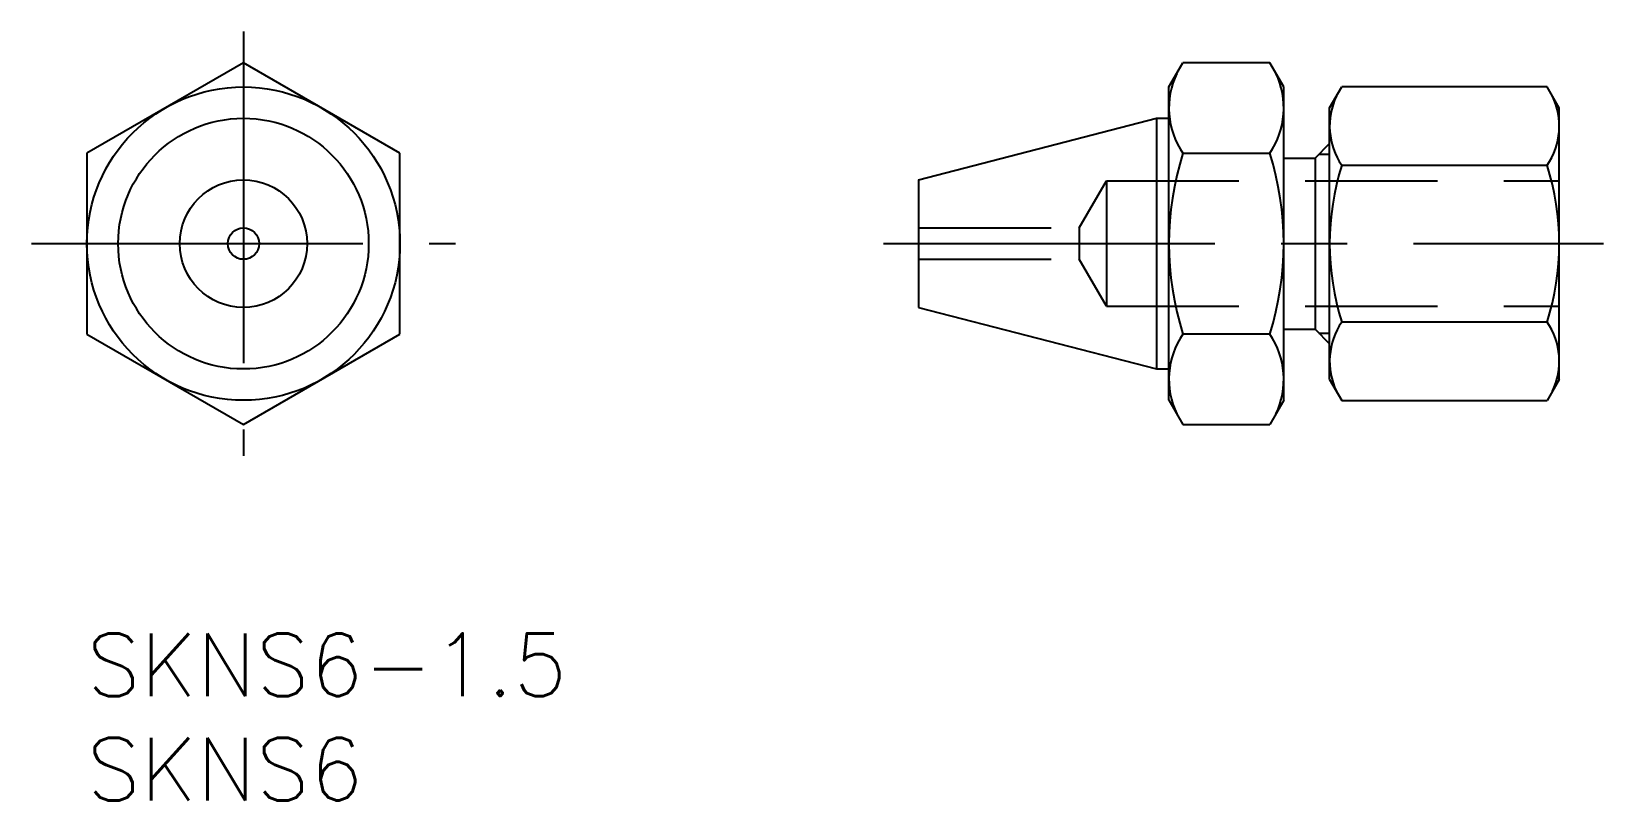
# Model space of a CAD drawing. Extents: x -2.7 to 72.7, y -8 to 28.8.
import ezdxf

# ---------------------------------------------------------------- set-up
doc = ezdxf.new("R2010")
doc.units = 0
doc.header["$LTSCALE"] = 0.5
doc.linetypes.add('CENTER', pattern=[50.8, 31.75, -6.35, 6.35, -6.35])
doc.linetypes.add('DASHED', pattern=[19.05, 12.7, -6.35])
for name, color, linetype in [('MSM_CENTER', 1, 'CENTER'), ('MSM_CONTINUOUS', 7, 'CONTINUOUS'), ('MSM_DASHED', 4, 'DASHED'), ('MSM_NARROW', 5, 'CONTINUOUS'), ('MSM_PART_NUMBER', 7, 'CONTINUOUS')]:
    doc.layers.add(name, color=color, linetype=linetype)
doc.styles.get("Standard").update_dxf_attribs({"font": 'txt.shx', "height": 3, "bigfont": 'bigfont.shx'})

# ---------------------------------------------------------------- blocks, each defined once
blk = doc.blocks.new('*U11')
at = {"layer": 'MSM_PART_NUMBER'}
blk.add_text('SKNS6-1.5', height=3, dxfattribs=at).set_placement((0, -3))
blk = doc.blocks.new('*U12')
at = {"layer": 'MSM_PART_NUMBER'}
blk.add_text('SKNS6', height=3, dxfattribs=at).set_placement((0, -8))

msp = doc.modelspace()

# ---------------------------------------------------------------- linework, layer by layer
at = {"layer": 'MSM_CENTER'}
for p, q in [((7.5, 28.818), (7.5, 8.502)), ((-2.658, 18.66), (17.658, 18.66)), ((38.168, 18.66), (72.673, 18.66))]:
    msp.add_line(p, q, dxfattribs=at)
at = {"layer": 'MSM_CONTINUOUS'}
for p, q in [((7.5, 27.321), (0, 22.99)), ((15, 22.99), (7.5, 27.321)), ((51.849, 26.16), (52.519, 27.321)), ((56.679, 27.321), (52.519, 27.321)), ((57.349, 26.16), (56.679, 27.321)), ((51.849, 11.16), (51.849, 26.16)), ((57.349, 11.16), (57.349, 26.16)), ((59.549, 25.16), (60.129, 26.166)), ((69.968, 26.166), (60.129, 26.166)), ((70.549, 25.16), (69.968, 26.166)), ((59.549, 12.16), (59.549, 25.16)), ((70.549, 12.16), (70.549, 25.16)), ((39.849, 21.71), (51.249, 24.66)), ((51.249, 24.66), (51.849, 24.66)), ((51.249, 24.66), (51.249, 12.66)), ((58.849, 22.76), (59.549, 23.46)), ((0, 22.99), (0, 14.33)), ((15, 14.33), (15, 22.99)), ((52.519, 22.99), (56.679, 22.99)), ((57.349, 22.76), (58.849, 22.76)), ((58.849, 22.76), (58.849, 14.56)), ((60.129, 22.413), (69.968, 22.413)), ((39.849, 21.71), (39.849, 15.61)), ((39.849, 15.61), (51.249, 12.66)), ((0, 14.33), (7.5, 10)), ((7.5, 10), (15, 14.33)), ((56.679, 14.33), (52.519, 14.33)), ((57.349, 14.56), (58.849, 14.56)), ((58.849, 14.56), (59.549, 13.86)), ((69.968, 14.907), (60.129, 14.907)), ((51.249, 12.66), (51.849, 12.66)), ((59.549, 12.16), (60.129, 11.155)), ((70.549, 12.16), (69.968, 11.155)), ((51.849, 11.16), (52.519, 10)), ((57.349, 11.16), (56.679, 10)), ((60.129, 11.155), (69.968, 11.155)), ((52.519, 10), (56.679, 10))]:
    msp.add_line(p, q, dxfattribs=at)
for radius in [7.5, 6, 3.05, 0.75]:
    msp.add_circle((7.5, 18.66), radius, dxfattribs=at)
for centre, radius, start, end in [((55.682, 25.155), 3.834, 154.38425, 214.38425), ((53.515, 25.155), 3.834, 325.61575, 25.61575), ((62.871, 24.289), 3.323, 154.38425, 214.38425), ((67.226, 24.289), 3.323, 325.61575, 25.61575), ((66.179, 18.66), 14.33, 162.41205, 197.58795), ((43.019, 18.66), 14.33, 342.41205, 17.58795), ((71.968, 18.66), 12.419, 162.41205, 197.58795), ((58.129, 18.66), 12.419, 342.41205, 17.58795), ((55.682, 12.165), 3.834, 145.61575, 205.61575), ((53.515, 12.165), 3.834, 334.38425, 34.38425), ((62.871, 13.031), 3.323, 145.61575, 205.61575), ((67.226, 13.031), 3.323, 334.38425, 34.38425)]:
    msp.add_arc(centre, radius, start, end, dxfattribs=at)
at = {"layer": 'MSM_DASHED'}
for p, q in [((47.55, 19.41), (48.849, 21.66)), ((48.849, 21.66), (70.549, 21.66)), ((48.849, 21.66), (48.849, 15.66)), ((39.849, 19.41), (47.55, 19.41)), ((47.55, 19.41), (47.55, 17.91)), ((39.849, 17.91), (47.55, 17.91)), ((48.849, 15.66), (47.55, 17.91)), ((48.849, 15.66), (70.549, 15.66))]:
    msp.add_line(p, q, dxfattribs=at)
at = {"layer": 'MSM_NARROW'}
for p, q in [((59.032, 22.943), (59.549, 22.943)), ((59.032, 14.377), (59.549, 14.377))]:
    msp.add_line(p, q, dxfattribs=at)

# ---------------------------------------------------------------- block references
at = {"layer": 'MSM_CONTINUOUS'}
for name in ['*U11', '*U12']:
    msp.add_blockref(name, (0, 0), dxfattribs=at)

doc.saveas('drawing.dxf')
